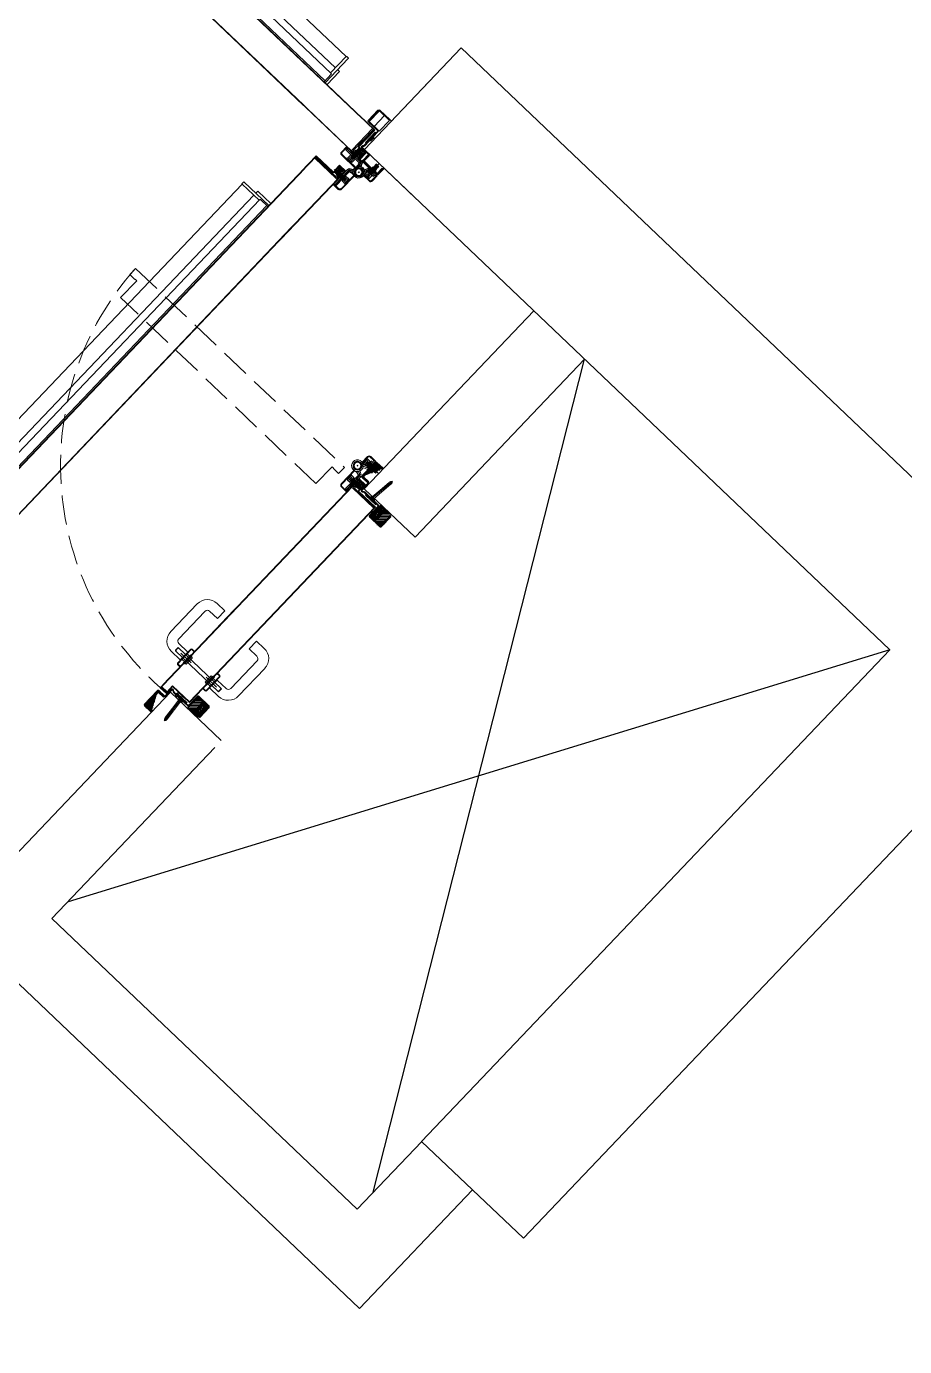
# Model space of a CAD drawing. Header units: centimetres. Extents: x 139057 to 200038, y 34824 to 80516.
# Drawn here: x 174978.4 to 175166, y 47695.9 to 47977.9 of the extents above; entities that cross this region are included whole.
import ezdxf

# ---------------------------------------------------------------- set-up
doc = ezdxf.new("R2010")
doc.units = ezdxf.units.CM
doc.header["$LTSCALE"] = 100
for name, pattern in [('CENTRATA', [2, 1.25, -0.25, 0.25, -0.25]), ('HIDDEN2', [0.175, 0.125, -0.05]), ('TRATTEGGIATA', [0.75, 0.5, -0.25]), ('TRATTO-PUNTO', [1, 0.5, -0.25, 0, -0.25])]:
    doc.linetypes.add(name, pattern=pattern)
doc.layers.get('0').update_dxf_attribs({"lineweight": 0})
for name, color, linetype, lineweight in [('410_STRUTTURE_001-AM_0', 7, 'Continuous', 0), ('441_SERRAMENTI_001-AM_0', 1, 'Continuous', 0), ('5', 7, 'Continuous', 20)]:
    doc.layers.add(name, color=color, linetype=linetype, lineweight=lineweight)
for name, color, linetype in [('A-GRAFICA', 253, 'Continuous'), ('A-MCLS3-15', 50, 'Continuous'), ('A-SI-PORTE', 5, 'Continuous'), ('Layer1', 7, 'Continuous'), ('Layer2', 2, 'Continuous'), ('Layer3', 7, 'Continuous'), ('Layer5', 2, 'Continuous')]:
    doc.layers.add(name, color=color, linetype=linetype)
pattern_1 = [(135, (1692.512, -3714.694), (-2.245064, -2.245064), []), (135, (1692.512, -3712.4488), (-2.245064, -2.245064), [3.96875, -0.79375, 0, -0.79375])]

# ---------------------------------------------------------------- blocks, each defined once
blk = doc.blocks.new('CRN190C')
at = {"layer": 'Layer1', "color": 9}
for p, q in [((-28.5, 11), (-28.5, -5.5)), ((-28.5, 11), (-27, 11)), ((-27, 11), (-27, -4.5)), ((-4.6, 0), (-4.6, -4)), ((-4.6, 0), (4.6, 0)), ((-3.1, 0), (-3.1, -4)), ((3.1, 0), (3.1, -4)), ((4.6, 0), (4.6, -4)), ((11.5, 11), (11.5, -4.5)), ((11.5, 11), (13, 11)), ((13, 11), (13, -5.5)), ((-28, -6), (-5.1, -6)), ((-27, -4.5), (-5.1, -4.5)), ((-5.1, -6), (5.1, -6)), ((11.5, -4.5), (5.1, -4.5)), ((5.1, -6), (12.5, -6))]:
    blk.add_line(p, q, dxfattribs=at)
for centre, radius, start, end in [((-28, -5.5), 0.5, 180, 270), ((-5.1, -4), 2, 270, 0), ((-5.1, -4), 0.5, 270, 0), ((5.1, -4), 2, 180, 270), ((5.1, -4), 0.5, 180, 270), ((12.5, -5.5), 0.5, 270, 0)]:
    blk.add_arc(centre, radius, start, end, dxfattribs=at)
at = {"layer": 'Layer2', "color": 9}
for p, q in [((-4, 0), (-3.1, -0.5)), ((4, -0.5), (3.1, 0)), ((-4, -1), (-3.1, -0.5)), ((-3.1, -1.5), (-4, -1)), ((-4, -2), (-3.1, -1.5)), ((-3.1, -2.5), (-4, -2)), ((-4, -3), (-3.1, -2.5)), ((-3.1, -3.5), (-4, -3)), ((-4, -4), (-3.1, -3.5)), ((-3.1, -4.5), (-4, -4)), ((-4, -5), (-3.1, -4.5)), ((-3.5, -5.3), (-4, -5)), ((3.1, -1), (4, -0.5)), ((4, -1.5), (3.1, -1)), ((3.1, -2), (4, -1.5)), ((4, -2.5), (3.1, -2)), ((3.1, -3), (4, -2.5)), ((4, -3.5), (3.1, -3)), ((3.1, -4), (4, -3.5)), ((4, -4.5), (3.1, -4)), ((3.3, -4.9), (4, -4.5)), ((4, -5.5), (3.5, -5.2)), ((3.9, -5.6), (4, -5.5))]:
    blk.add_line(p, q, dxfattribs=at)
blk = doc.blocks.new('COPRITESTA1C')
for p, q in [((0, 0), (0, -10)), ((0, 0), (21, 0)), ((21, 0), (21, -15)), ((-1, -10), (-1, -20)), ((-1, -10), (0, -10)), ((-1, -20), (16, -20))]:
    blk.add_line(p, q)
at = {"linetype": 'TRATTEGGIATA', "ltscale": 10}
for p, q in [((19.5, 0), (19.5, -15)), ((-1, -18.5), (16, -18.5))]:
    blk.add_line(p, q, dxfattribs=at)
blk.add_arc((16, -15), 3.5, 270, 0, dxfattribs=at)
blk.add_arc((16, -15), 5, 270, 0)
blk = doc.blocks.new('VTR0210A')
at = {"layer": 'Layer1', "color": 9}
for p, q in [((-33, 2.8), (-33, -1.8)), ((-32.9, -2.2), (-32.5, 4)), ((-32.9, 3.2), (-32.5, 4)), ((-32.5, 4), (-32, 3)), ((-32, -4), (-31.5, 4)), ((-32, 3), (-31.5, 4)), ((-31.5, 4), (-31, 3)), ((-31, -4), (-30.5, 4)), ((-31, 3), (-30.5, 4)), ((-30.5, 4), (-30, 3)), ((-30, -4), (-29.5, 4)), ((-30, 3), (-29.5, 4)), ((-29.5, 4), (-29, 3)), ((-29, -4), (-28.5, 4)), ((-29, 3), (-28.5, 4)), ((-28.5, 4), (-28, 3)), ((-28, -4), (-27.5, 4)), ((-28, 3), (-27.5, 4)), ((-27.5, 4), (-27, 3)), ((-27, -4), (-26.5, 4)), ((-27, 3), (-26.5, 4)), ((-26.5, 4), (-26, 3)), ((-26, -4), (-25.5, 4)), ((-26, 3), (-25.5, 4)), ((-25.5, 4), (-25, 3)), ((-25, -4), (-24.5, 4)), ((-25, 3), (-24.5, 4)), ((-24.5, 4), (-24, 3)), ((-24, -4), (-23.5, 4)), ((-24, 3), (-23.5, 4)), ((-23.5, 4), (-23, 3)), ((-23, -4), (-22.5, 4)), ((-23, 3), (-22.5, 4)), ((-22.5, 4), (-22, 3)), ((-22, -4), (-21.5, 4)), ((-22, 3), (-21.5, 4)), ((-21.5, 4), (-21, 3)), ((-21, -4), (-20.5, 4)), ((-21, 3), (-20.5, 4)), ((-20.5, 4), (-20, 3)), ((-20, -4), (-19.5, 4)), ((-20, 3), (-19.5, 4)), ((-19.5, 4), (-19, 3)), ((-19, -4), (-18.5, 4)), ((-19, 3), (-18.5, 4)), ((-18.5, 4), (-18, 3)), ((-18, -4), (-17.5, 4)), ((-18, 3), (-17.5, 4)), ((-17.5, 4), (-17, 3)), ((-17, -4), (-16.5, 4)), ((-17, 3), (-16.5, 4)), ((-16.5, 4), (-16, 3)), ((-16, -4), (-15.5, 4)), ((-16, 3), (-15.5, 4)), ((-15.5, 4), (-15, 3)), ((-15, -4), (-14.5, 4)), ((-15, 3), (-14.5, 4)), ((-14.5, 4), (-14, 3)), ((-14, -4), (-13.5, 4)), ((-14, 3), (-13.5, 4)), ((-13.5, 4), (-13, 3)), ((-13, -4), (-12.5, 4)), ((-13, 3), (-12.5, 4)), ((-12.5, 4), (-12, 3)), ((-12, -4), (-11.5, 4)), ((-12, 3), (-11.5, 4)), ((-11.5, 4), (-11, 3)), ((-11, -4), (-10.5, 4)), ((-11, 3), (-10.5, 4)), ((-10.5, 4), (-10, 3)), ((-10, 3), (-9.7, 3.6)), ((-8, 4), (-9, 4)), ((-8, 6.5), (-0.8, 6.5)), ((-8, 6.5), (-8, -6.5)), ((-5, 3.2), (-6, 0)), ((-6, 0), (-5, -3.2)), ((-5, 3.2), (-5, -3.2)), ((0, 3.2), (-5, 3.2)), ((0, 5.7), (0, -5.7)), ((-32.9, -2.2), (-32, -4)), ((-32, -4), (-31.5, -3)), ((-31.5, -3), (-31, -4)), ((-31, -4), (-30.5, -3)), ((-30.5, -3), (-30, -4)), ((-30, -4), (-29.5, -3)), ((-29.5, -3), (-29, -4)), ((-29, -4), (-28.5, -3)), ((-28.5, -3), (-28, -4)), ((-28, -4), (-27.5, -3)), ((-27.5, -3), (-27, -4)), ((-27, -4), (-26.5, -3)), ((-26.5, -3), (-26, -4)), ((-26, -4), (-25.5, -3)), ((-25.5, -3), (-25, -4)), ((-25, -4), (-24.5, -3)), ((-24.5, -3), (-24, -4)), ((-24, -4), (-23.5, -3)), ((-23.5, -3), (-23, -4)), ((-23, -4), (-22.5, -3)), ((-22.5, -3), (-22, -4)), ((-22, -4), (-21.5, -3)), ((-21.5, -3), (-21, -4)), ((-21, -4), (-20.5, -3)), ((-20.5, -3), (-20, -4)), ((-20, -4), (-19.5, -3)), ((-19.5, -3), (-19, -4)), ((-19, -4), (-18.5, -3)), ((-18.5, -3), (-18, -4)), ((-18, -4), (-17.5, -3)), ((-17.5, -3), (-17, -4)), ((-17, -4), (-16.5, -3)), ((-16.5, -3), (-16, -4)), ((-16, -4), (-15.5, -3)), ((-15.5, -3), (-15, -4)), ((-15, -4), (-14.5, -3)), ((-14.5, -3), (-14, -4)), ((-14, -4), (-13.5, -3)), ((-13.5, -3), (-13, -4)), ((-13, -4), (-12.5, -3)), ((-12.5, -3), (-12, -4)), ((-12, -4), (-11.5, -3)), ((-11.5, -3), (-11, -4)), ((-11, -4), (-10.5, -3)), ((-10.5, -3), (-10.2, -3.6)), ((-8, -4), (-9.5, -4)), ((-8, -6.5), (-0.8, -6.5)), ((0, -3.2), (-5, -3.2))]:
    blk.add_line(p, q, dxfattribs=at)
for centre, start, end in [((-32.2, 2.8), 153.4349, 180), ((-9, 3.2), 90, 153.4349), ((-0.8, 5.7), 0, 90), ((-32.2, -1.8), 180, 206.5651), ((-9.5, -3.2), 206.5651, 270), ((-0.8, -5.7), 270, 0)]:
    blk.add_arc(centre, 0.8, start, end, dxfattribs=at)
at = {"layer": 'Layer3', "color": 9, "linetype": 'TRATTEGGIATA', "ltscale": 3}
for p, q in [((1.1, 0), (-37.2, 0)), ((-32.5, -3), (-32, 3)), ((-31.5, -3), (-31, 3)), ((-30.5, -3), (-30, 3)), ((-29.5, -3), (-29, 3)), ((-28.5, -3), (-28, 3)), ((-27.5, -3), (-27, 3)), ((-26.5, -3), (-26, 3)), ((-25.5, -3), (-25, 3)), ((-24.5, -3), (-24, 3)), ((-23.5, -3), (-23, 3)), ((-22.5, -3), (-22, 3)), ((-21.5, -3), (-21, 3)), ((-20.5, -3), (-20, 3)), ((-19.5, -3), (-19, 3)), ((-18.5, -3), (-18, 3)), ((-17.5, -3), (-17, 3)), ((-16.5, -3), (-16, 3)), ((-15.5, -3), (-15, 3)), ((-14.5, -3), (-14, 3)), ((-13.5, -3), (-13, 3)), ((-12.5, -3), (-12, 3)), ((-11.5, -3), (-11, 3)), ((-10.5, -3), (-10, 3))]:
    blk.add_line(p, q, dxfattribs=at)
blk = doc.blocks.new('COPRITESTA2C')
for p, q in [((0, 0), (44, 0)), ((0, 0), (0, -10)), ((44, 0), (44, -15)), ((-1, -10), (-1, -20)), ((-1, -10), (0, -10)), ((-1, -20), (39, -20))]:
    blk.add_line(p, q)
at = {"linetype": 'TRATTEGGIATA', "ltscale": 10}
for p, q in [((42.5, 0), (42.5, -15)), ((-1, -18.5), (39, -18.5))]:
    blk.add_line(p, q, dxfattribs=at)
blk.add_arc((39, -15), 5, 270, 0)
blk.add_arc((39, -15), 3.5, 270, 0, dxfattribs=at)
blk = doc.blocks.new('rf')
at = {"layer": 'Layer1', "color": 9, "linetype": 'Continuous'}
for p, q in [((-5, -126), (-5, 0)), ((0, 0), (-5, 0)), ((0, -125), (0, 0)), ((30, -125), (30, -103)), ((35, -103), (30, -103)), ((35, -126), (35, -103)), ((7.6, -130), (-1, -130)), ((6.6, -125), (0, -125)), ((11.6, -117), (6.6, -117)), ((6.6, -125), (6.6, -117)), ((29.7, -130), (7.6, -130)), ((11.6, -126), (11.6, -117)), ((24.4, -125), (11.6, -125)), ((24.4, -126), (24.4, -117)), ((29.4, -117), (24.4, -117)), ((31, -130), (28.4, -130)), ((29.4, -125), (29.4, -117)), ((30, -125), (29.4, -125))]:
    blk.add_line(p, q, dxfattribs=at)
for centre, start, end in [((-1, -126), 180, 270), ((7.6, -126), 270, 0), ((28.4, -126), 180, 270), ((31, -126), 270, 0)]:
    blk.add_arc(centre, 4, start, end, dxfattribs=at)
at = {"layer": 'Layer2', "color": 9, "linetype": 'Continuous'}
for p, q in [((11.6, -117), (10, -118)), ((10, -118), (11.6, -119)), ((11.6, -119), (10, -120)), ((10, -120), (11.6, -121)), ((11.6, -121), (10, -122)), ((10, -122), (11.6, -123)), ((11.6, -123), (10, -124)), ((10, -124), (11.6, -125)), ((11.6, -125), (10, -126)), ((10, -126), (11.5, -126.9)), ((11.4, -127.1), (10, -128)), ((10, -128), (10.7, -128.5)), ((25.2, -117), (24.4, -117.5)), ((24.4, -117.5), (26, -118.5)), ((26, -118.5), (24.4, -119.5)), ((24.4, -119.5), (26, -120.5)), ((26, -120.5), (24.4, -121.5)), ((24.4, -121.5), (26, -122.5)), ((26, -122.5), (24.4, -123.5)), ((24.4, -123.5), (26, -124.5)), ((26, -124.5), (24.4, -125.5)), ((24.4, -125.5), (26, -126.5)), ((26, -126.5), (24.6, -127.4)), ((24.8, -127.8), (26, -128.5)), ((26, -128.5), (25.5, -128.8))]:
    blk.add_line(p, q, dxfattribs=at)
blk = doc.blocks.new('PORTA 140 ANTA SINGOLA')
at = {"linetype": 'Continuous'}
for q in [(14772393.1, 36730831.6), (14772243.1, 36730631.6)]:
    blk.add_line((14772393.1, 36730631.6), q, dxfattribs=at)
at = {"color": 9, "linetype": 'Continuous', "ltscale": 10}
for p, q in [((14772552.3, 36730748.2), (14772552.3, 36730677.1)), ((14772557.3, 36730749.2), (14772553.3, 36730749.2)), ((14772558.3, 36730748.2), (14773734.8, 36730748.2)), ((14772558.3, 36730748.2), (14772558.3, 36730700.1)), ((14772546.3, 36730714.6), (14772546.3, 36730677.1)), ((14772547.3, 36730715.6), (14772552.3, 36730715.6)), ((14772558.3, 36730715.6), (14773734.8, 36730715.6)), ((14772400.1, 36730674.1), (14772402.1, 36730674.1)), ((14772400.1, 36730674.1), (14772400.1, 36730644.1)), ((14772402.1, 36730674.1), (14772402.1, 36730644.1)), ((14772555.3, 36730699.1), (14772555.3, 36730677.1)), ((14772555.3, 36730680.2), (14773737.8, 36730680.2)), ((14772556.3, 36730700.1), (14773737.8, 36730700.1)), ((14772400.1, 36730644.1), (14772402.1, 36730644.1)), ((14772495.8, 36730410.1), (14772458.3, 36730410.1)), ((14772531.3, 36730404.1), (14772458.3, 36730404.1)), ((14772480.3, 36730401.1), (14772458.3, 36730401.1)), ((14772461.4, 36730401.1), (14772461.4, 36729212.9)), ((14772481.3, 36730400.1), (14772481.3, 36729212.9)), ((14772531.3, 36730398.1), (14772481.3, 36730398.1)), ((14772496.8, 36730409.1), (14772496.8, 36730404.1)), ((14772496.8, 36730398.1), (14772496.8, 36729215.9)), ((14772531.3, 36730398.1), (14772531.3, 36729215.9)), ((14772532.3, 36730399.1), (14772532.3, 36730403.1))]:
    blk.add_line(p, q, dxfattribs=at)
for p, q in [((14772413.1, 36730715.1), (14772393.1, 36730715.1)), ((14772356.3, 36730609.6), (14772337.8, 36730609.6)), ((14772337.8, 36730606.6), (14772337.8, 36730609.6)), ((14772356.3, 36730606.6), (14772337.8, 36730606.6)), ((14772356.3, 36730606.4), (14772339.8, 36730606.4)), ((14772339.8, 36730606.4), (14772339.8, 36730603.4)), ((14772354.9, 36730603.4), (14772339.8, 36730603.4)), ((14772356.7, 36730599.7), (14772354.9, 36730603.4)), ((14772359.4, 36730601), (14772357, 36730605.9)), ((14772359.4, 36730601), (14772357, 36730605.9)), ((14772360.5, 36730599.2), (14772357.2, 36730606)), ((14772363.2, 36730600.5), (14772359.9, 36730607.3)), ((14772373.4, 36730600.5), (14772376.7, 36730607.3)), ((14772375.8, 36730598.1), (14772379.6, 36730605.9)), ((14772376.1, 36730599.2), (14772379.4, 36730606)), ((14772376.5, 36730599.5), (14772379.6, 36730605.9)), ((14772378, 36730595.9), (14772381.7, 36730603.4)), ((14772380.3, 36730609.6), (14772423.4, 36730609.6)), ((14772380.3, 36730606.6), (14772423.4, 36730606.6)), ((14772380.3, 36730606.4), (14772421.4, 36730606.4)), ((14772381.7, 36730603.4), (14772421.4, 36730603.4)), ((14772421.4, 36730606.4), (14772421.4, 36730603.4)), ((14772423.4, 36730606.6), (14772423.4, 36730609.6)), ((14772369.5, 36730588.1), (14772367, 36730588.1)), ((14772368.3, 36730586.8), (14772368.3, 36730589.3)), ((14772368.3, 36730586.8), (14772368.3, 36730589.3)), ((14772376.1, 36730578.3), (14772383.6, 36730574.7)), ((14772378.3, 36730580.6), (14772386.1, 36730576.8)), ((14772379.4, 36730580.3), (14772386.2, 36730577)), ((14772379.7, 36730579.9), (14772386.1, 36730576.8)), ((14772380.7, 36730583), (14772387.5, 36730579.7)), ((14772383.6, 36730574.7), (14772383.6, 36730535)), ((14772386.6, 36730576.1), (14772386.6, 36730535)), ((14772386.8, 36730576.1), (14772386.8, 36730533)), ((14772389.8, 36730576.1), (14772389.8, 36730533)), ((14772386.6, 36730535), (14772383.6, 36730535)), ((14772386.8, 36730533), (14772389.8, 36730533))]:
    blk.add_line(p, q)
at = {"linetype": 'Continuous', "ltscale": 10}
for p, q in [((14772398.1, 36730715.1), (14772427.1, 36730715.1)), ((14772398.1, 36730713.6), (14772398.1, 36730715.1)), ((14772427.1, 36730713.6), (14772398.1, 36730713.6)), ((14772428.6, 36730683.1), (14772428.6, 36730712.1)), ((14772428.6, 36730710.7), (14772430.1, 36730710.7)), ((14772430.1, 36730712.1), (14772430.1, 36730683.1)), ((14772398.1, 36730638.1), (14772398.1, 36730678.6)), ((14772399.6, 36730678.6), (14772399.6, 36730638.1)), ((14772401.1, 36730681.6), (14772427.1, 36730681.6)), ((14772427.1, 36730680.1), (14772401.1, 36730680.1)), ((14772452.1, 36730677.1), (14772405.5, 36730677.1)), ((14772405.5, 36730677.1), (14772405.5, 36730627.4)), ((14772452.6, 36730676.3), (14772406.3, 36730676.3)), ((14772406.3, 36730676.3), (14772406.3, 36730626.6)), ((14772428.6, 36730684.5), (14772430.1, 36730684.5)), ((14773780.6, 36730677.1), (14772441.6, 36730677.1)), ((14773779.8, 36730676.3), (14772442.1, 36730676.3)), ((14772395.5, 36730663.7), (14772397.6, 36730665.8)), ((14772396.5, 36730662.6), (14772395.5, 36730663.7)), ((14772395.5, 36730654.5), (14772395.5, 36730663.7)), ((14772396.5, 36730655.6), (14772395.5, 36730654.5)), ((14772395.5, 36730654.5), (14772397.6, 36730652.4)), ((14772396.5, 36730662.6), (14772398.7, 36730664.8)), ((14772396.5, 36730662.6), (14772396.5, 36730655.6)), ((14772396.5, 36730655.6), (14772398.7, 36730653.4)), ((14772334.6, 36730613.1), (14772334.6, 36730631.6)), ((14772334.6, 36730631.6), (14772336.1, 36730631.6)), ((14772336.1, 36730631.6), (14772336.1, 36730613.1)), ((14772378.1, 36730613.1), (14772378.1, 36730628.6)), ((14772379.6, 36730613.1), (14772379.6, 36730628.6)), ((14772380.3, 36730631.6), (14772381.1, 36730631.6)), ((14772380.3, 36730630.1), (14772380.3, 36730631.6)), ((14772399.1, 36730630.1), (14772380.3, 36730630.1)), ((14772381.1, 36730631.6), (14772399.1, 36730631.6)), ((14772385.6, 36730628.2), (14772385.6, 36730610.1)), ((14772385.6, 36730628.2), (14772400.9, 36730628.2)), ((14772386.4, 36730627.4), (14772386.4, 36730610.9)), ((14772386.4, 36730627.4), (14772400.9, 36730627.4)), ((14772388.4, 36730627.4), (14772388.4, 36730611.6)), ((14772405.5, 36730627.4), (14772388.4, 36730627.4)), ((14772389.2, 36730626.6), (14772389.2, 36730611.6)), ((14772406.3, 36730626.6), (14772389.2, 36730626.6)), ((14772400.3, 36730634), (14772398.6, 36730636.4)), ((14772399.8, 36730637.2), (14772401.5, 36730634.8)), ((14772400.9, 36730628.2), (14772400.9, 36730627.4)), ((14772337.6, 36730611.6), (14772376.6, 36730611.6)), ((14772376.6, 36730610.1), (14772337.6, 36730610.1)), ((14772358.6, 36730610.1), (14772358.6, 36730611.6)), ((14772369.6, 36730610.1), (14772369.6, 36730611.6)), ((14772376.6, 36730611.6), (14772377.6, 36730611.6)), ((14772376.6, 36730610.1), (14772377.6, 36730610.1)), ((14772377.6, 36730611.6), (14772377.6, 36730610.1)), ((14772385.6, 36730610.1), (14772586.8, 36730610.1)), ((14772386.4, 36730610.9), (14772586.4, 36730610.9)), ((14772389.2, 36730611.6), (14772388.4, 36730611.6)), ((14772552.2, 36730610.9), (14773799.8, 36730610.9)), ((14772552.5, 36730610.1), (14773800.6, 36730610.1)), ((14772390.3, 36730570.8), (14772390.3, 36730369.6)), ((14772408.4, 36730570.8), (14772390.3, 36730570.8)), ((14772391.1, 36730570), (14772391.1, 36730370)), ((14772407.6, 36730570), (14772391.1, 36730570)), ((14772391.8, 36730567.1), (14772391.8, 36730567.9)), ((14772407.6, 36730567.9), (14772391.8, 36730567.9)), ((14772406.8, 36730567.1), (14772391.8, 36730567.1)), ((14772406.8, 36730550), (14772406.8, 36730567.1)), ((14772407.6, 36730570), (14772407.6, 36730555.5)), ((14772407.6, 36730550.8), (14772407.6, 36730567.9)), ((14772408.4, 36730570.8), (14772408.4, 36730555.5)), ((14772457.5, 36730550), (14772406.8, 36730550)), ((14772408.4, 36730555.5), (14772407.6, 36730555.5)), ((14772458.3, 36730550.8), (14772407.6, 36730550.8)), ((14772457.5, 36730503.8), (14772457.5, 36730550)), ((14772458.3, 36730504.3), (14772458.3, 36730550.8)), ((14772457.5, 36729170.9), (14772457.5, 36730514.2)), ((14772458.3, 36729170.1), (14772458.3, 36730514.8)), ((14772390.3, 36730403.8), (14772390.3, 36729150.1)), ((14772391.1, 36730404.2), (14772391.1, 36729150.9))]:
    blk.add_line(p, q, dxfattribs=at)
at = {"ltscale": 10}
for p in [(14772392.4, 36730631.6), (14772393.1, 36730632.3)]:
    blk.add_line(p, (14772393.1, 36730631.6), dxfattribs=at)
at = {"color": 9, "linetype": 'Continuous', "ltscale": 10}
for points in [[(14772397.1, 36730681.6), (14772412.1, 36730681.6), (14772412.1, 36730713.6), (14772397.1, 36730713.6)], [(14772412.1, 36730681.6), (14772427.1, 36730681.6), (14772427.1, 36730713.6), (14772412.1, 36730713.6)]]:
    blk.add_lwpolyline(points, close=True, dxfattribs=at)
for radius in [9, 7.5, 7.25]:
    blk.add_circle((14772368.3, 36730588.1), radius)
for centre, start, end in [((14772553.3, 36730748.2), 90, 180), ((14772557.3, 36730748.2), 0, 90), ((14772547.3, 36730714.6), 90, 180), ((14772556.3, 36730699.1), 90, 180), ((14772480.3, 36730400.1), 0, 90), ((14772495.8, 36730409.1), 0, 90), ((14772531.3, 36730403.1), 0, 90), ((14772531.3, 36730399.1), 270, 0)]:
    blk.add_arc(centre, 1, start, end, dxfattribs=at)
at = {"linetype": 'Continuous', "ltscale": 10}
for centre, radius, start, end in [((14772427.1, 36730712.1), 3, 0, 90), ((14772427.1, 36730712.1), 1.5, 0, 90), ((14772401.1, 36730678.6), 3, 90, 180), ((14772401.1, 36730678.6), 1.5, 90, 180), ((14772427.1, 36730683.1), 1.5, 270, 0), ((14772427.1, 36730683.1), 3, 270, 0), ((14772396.6, 36730666.9), 1.5, 315, 0), ((14772396.6, 36730651.3), 1.5, 0, 45), ((14772396.6, 36730666.9), 3, 315, 0), ((14772396.6, 36730651.3), 3, 0, 45), ((14772381.1, 36730628.6), 3, 90, 180), ((14772381.1, 36730628.6), 1.92, 113, 180), ((14772381.1, 36730628.6), 1.5, 90, 180), ((14772381.1, 36730628.6), 1.92, 90, 113), ((14772401.1, 36730638.1), 3, 180, 215), ((14772399.1, 36730633.1), 3, 270, 35), ((14772399.1, 36730633.1), 1.5, 270, 35), ((14772401.1, 36730638.1), 1.5, 180, 215), ((14772337.6, 36730613.1), 3, 180, 270), ((14772337.6, 36730613.1), 1.5, 180, 270), ((14772376.6, 36730613.1), 3, 270, 0), ((14772376.6, 36730613.1), 1.5, 270, 0), ((14772376.6, 36730613.1), 1.92, 270, 301.3882)]:
    blk.add_arc(centre, radius, start, end, dxfattribs=at)
for centre, radius, start, end in [((14772368.3, 36730588.1), 12.5, 156.6025, 108.12), ((14772356.3, 36730605.6), 4, 25.7983, 90), ((14772356.3, 36730605.6), 1, 25.7983, 90), ((14772356.3, 36730605.6), 0.8, 25.7983, 90), ((14772349.5, 36730596.2), 8, 336.6025, 25.7983), ((14772368.3, 36730588.1), 9.5, 156.6025, 108.12), ((14772349.5, 36730596.2), 11, 336.6025, 25.7983), ((14772364.1, 36730600.9), 4, 205.7983, 288.12), ((14772364.1, 36730600.9), 1, 205.7983, 288.12), ((14772372.5, 36730600.9), 1, 251.88, 334.2017), ((14772372.5, 36730600.9), 4, 318.9946, 334.2017), ((14772380.3, 36730605.6), 4, 90, 154.2017), ((14772380.3, 36730605.6), 1, 90, 154.2017), ((14772380.3, 36730605.6), 0.8, 90, 154.2017), ((14772381.1, 36730583.9), 4, 228.9946, 244.2017), ((14772381.1, 36730583.9), 1, 161.88, 244.2017), ((14772385.8, 36730576.1), 4, 0, 64.2017)]:
    blk.add_arc(centre, radius, start, end)
at = {"linetype": 'Continuous', "xscale": -0.5, "yscale": 0.5, "zscale": 0.5}
blk.add_blockref('rf', (14772408.9, 36730675.9), dxfattribs=at)
at = {"linetype": 'Continuous', "ltscale": 10, "xscale": -1}
for name, p in [('CRN190C', (14772349.5, 36730618.1)), ('COPRITESTA1C', (14772355.6, 36730610.1))]:
    blk.add_blockref(name, p, dxfattribs=at)
at = {"linetype": 'Continuous', "ltscale": 10}
for name, p, rotation in [('VTR0210A', (14772349.5, 36730593.6), 270), ('VTR0210A', (14772399.9, 36730593.1), 270), ('COPRITESTA2C', (14772389.8, 36730575.5), 270), ('VTR0210A', (14772373.3, 36730556.5), 180)]:
    blk.add_blockref(name, p, dxfattribs=dict(at, rotation=rotation))
blk.add_blockref('COPRITESTA2C', (14772380.9, 36730609.6), dxfattribs=at)
at = {"linetype": 'Continuous', "xscale": -0.5, "yscale": 0.5, "zscale": 0.5, "rotation": 270}
blk.add_blockref('rf', (14772457.1, 36730547.5), dxfattribs=at)
blk = doc.blocks.new('A$C005E0416')
at = {"layer": 'A-SI-PORTE', "xscale": -1, "rotation": 269.9891163069356}
blk.add_blockref('PORTA 140 ANTA SINGOLA', (-36733437, -14765265.6), dxfattribs=at)
blk = doc.blocks.new('A$C79A744C8')
at = {"linetype": 'Continuous', "ltscale": 10}
h = blk.add_hatch(dxfattribs=at)
h.set_pattern_fill('ANSI31', color=256, scale=15, angle=270, style=0)
h.set_pattern_definition([(315, (19364.6457, 1644.1342), (1.32582521, 1.32582521), [])])
h.paths.add_polyline_path([(0, -50), (0, -65), (33.1, -65), (33.1, -50)])
h = blk.add_hatch(dxfattribs=at)
h.set_pattern_fill('ANSI31', color=256, scale=15, angle=180, style=0)
h.set_pattern_definition([(225, (19364.6457, 1644.1342), (1.32582521, -1.32582521), [])])
h.paths.add_polyline_path([(0, -65), (0, -80), (33.1, -80), (33.1, -65)])
at = {"layer": '5', "linetype": 'Continuous', "ltscale": 10}
h = blk.add_hatch(dxfattribs=at)
h.set_pattern_fill('ANSI33', color=256, scale=0.05, angle=450, style=0)
h.set_pattern_definition([(135, (1834.93615, -5348.70282), (-0.224506403, -0.224506403), []), (135, (1834.93615, -5348.4783), (-0.224506403, -0.224506403), [0.15875, -0.079375])])
h.paths.add_polyline_path([(5.9, -26.5), (5.9, -41.5), (7.9, -41.5), (7.9, -26.5)])
h.paths.add_polyline_path([(5.9, -11.5), (5.9, -26.5), (7.9, -26.5), (7.9, -11.5)])
at = {"layer": 'Layer5', "linetype": 'Continuous', "ltscale": 10}
h = blk.add_hatch(dxfattribs=at)
h.set_pattern_fill('ANSI35', color=256, scale=0.5, angle=450, style=0)
h.set_pattern_definition(pattern_1)
edge = h.paths.add_edge_path()
edge.add_line((-17.4, 22.5), (-56.4, 22.5))
edge.add_line((-56.4, 21), (-17.4, 21))
edge.add_line((-57.9, 1), (-57.9, 19.5))
edge.add_line((-59.4, 19.5), (-59.4, 1))
edge.add_arc((-56.4, 19.5), 1.5, 90, 180)
edge.add_arc((-56.4, 19.5), 3, 90, 180)
edge.add_line((-35.4, 22.5), (-35.4, 21))
h = blk.add_hatch(dxfattribs=at)
h.set_pattern_fill('ANSI35', color=256, scale=0.5, angle=450, style=0)
h.set_pattern_definition(pattern_1)
h.paths.add_polyline_path([(4.1, -81), (4.1, -82.5), (32.6, -82.5, 0.414214), (35.6, -79.5), (35.6, -78.1), (34.1, -78.1), (34.1, -79.5, -0.414214), (32.6, -81)])
h.paths.add_polyline_path([(34.1, -51.9), (34.1, -78.1), (35.6, -78.1), (35.6, -51.9)])
h.paths.add_polyline_path([(32.6, -47.5), (7.1, -47.5), (4.5, -47.5, 0.267949), (7.1, -49), (32.6, -49, -0.414214), (34.1, -50.5), (34.1, -51.9), (35.6, -51.9), (35.6, -50.5, 0.414214)])
h.paths.add_polyline_path([(4.1, -31.6), (4.1, -46, 0.131652), (4.5, -47.5), (7.1, -47.5, -0.414214), (5.6, -46), (5.6, -34.3, 0.198912), (4.8, -32.2)])
h.paths.add_polyline_path([(4.7, -3.8, 0.153915), (4.1, -5.5), (4.1, -21.5), (4.8, -20.8, 0.198912), (5.6, -18.7), (5.6, -5.5, -0.153915), (5.9, -4.6), (7.6, -2.2, 0.606815), (5.1, 2.5), (-13.6, 2.5), (-13.6, 1.1, 0.063272), (-12.9, 1), (5.1, 1, -0.606815), (6.4, -1.4)])
h.paths.add_polyline_path([(-16.4, 22.3), (-16.4, 21), (-17.4, 21, -0.414214), (-15.9, 19.5), (-15.9, 4, 0.341979), (-13.6, 1.1), (-13.6, 2.5), (-12.9, 2.5, -0.414214), (-14.4, 4), (-14.4, 19.5, 0.317837)])
h.paths.add_polyline_path([(-24.4, 22.5), (-24.4, 21), (-17.4, 21), (-16.4, 21), (-16.4, 22.3, 0.085164), (-17.4, 22.5)])
h.paths.add_polyline_path([(-29.9, 22.5), (-29.9, 21), (-24.4, 21), (-24.4, 22.5)])
h = blk.add_hatch(dxfattribs=at)
h.set_pattern_fill('ANSI35', color=256, scale=0.5, angle=450, style=0)
h.set_pattern_definition(pattern_1)
h.paths.add_polyline_path([(2.6, -30), (1.5, -31.1), (3.7, -33.2, -0.198912), (4.1, -34.3), (4.1, -31.6)])
h.paths.add_polyline_path([(1.5, -21.9), (2.6, -23), (4.1, -21.5), (4.1, -18.7, -0.198912), (3.7, -19.8)])
at = {"linetype": 'CENTRATA'}
blk.add_line((5.8, -26.5), (-53.6, -32.7), dxfattribs=at)
at = {"linetype": 'Continuous'}
for p, q in [((2.4, -24.6), (0.8, -24.8)), ((2.5, -25.2), (0.9, -25.3)), ((2.9, -29.1), (2.4, -24.6)), ((-50.6, -30.2), (-51.1, -30.8)), ((-51.1, -30.8), (-49, -30.5)), ((-50.8, -34.1), (-51.1, -30.8)), ((-50.8, -34.1), (-48.6, -33.9)), ((-50.2, -34.6), (-50.8, -34.1)), ((-50.6, -30.2), (-49, -30)), ((-50.2, -34.6), (-50.6, -30.2)), ((-50.2, -34.6), (-48.6, -34.4)), ((-48.6, -29.3), (-48.3, -32.2)), ((-48, -35), (-48.3, -32.2)), ((-46.6, -30.3), (-46.3, -33.6)), ((-45.7, -33.1), (-45.9, -30.7)), ((2.8, -28.5), (1.2, -28.7)), ((2.9, -29.1), (1.3, -29.2))]:
    blk.add_line(p, q, dxfattribs=at)
at = {"linetype": 'Continuous', "ltscale": 10}
for p, q in [((2.6, -23), (4.8, -20.8)), ((2.6, -30), (2.6, -23)), ((0, -50), (33.1, -50)), ((2.6, -30), (1.5, -31.1)), ((33.1, -50), (33.1, -80)), ((33.1, -65), (0, -65)), ((33.1, -80), (0, -80))]:
    blk.add_line(p, q, dxfattribs=at)
at = {"linetype": 'Continuous'}
for points in [[(-21.2, -29.3), (-21.5, -26.7), (-46.9, -29.4), (-46.8, -30.2), (-44.8, -31.4), (-28.7, -29.7)], [(2.4, -24.6), (4.3, -21.3), (4.8, -26.6)], [(2.9, -29.1), (5.4, -31.9), (4.8, -26.6)], [(-46.9, -29.8), (-48.6, -29.3), (-49.1, -29.3), (-48.8, -32.2)], [(-46.4, -34.2), (-48, -35), (-48.5, -35.1), (-48.8, -32.2)], [(-21.2, -29.3), (-20.9, -31.9), (-46.4, -34.6), (-46.5, -33.8), (-44.7, -32.2), (-28.6, -30.5)]]:
    blk.add_lwpolyline(points, dxfattribs=at)
blk.add_lwpolyline([(0.8, -24.4), (1.3, -29.6), (-20.9, -31.9), (-21.5, -26.7)], close=True, dxfattribs=at)
at = {"linetype": 'Continuous', "ltscale": 10}
for radius in [1.5, 3]:
    blk.add_arc((2.6, -18.7), radius, 315, 0, dxfattribs=at)
at = {"linetype": 'Continuous'}
blk.add_arc((-27.7, -30), 1.08, 206.9908, 164.8268, dxfattribs=at)
at = {"layer": 'Layer5', "linetype": 'Continuous', "ltscale": 10}
for p, q in [((-59.4, 19.5), (-59.4, 1)), ((-57.9, 1), (-57.9, 19.5)), ((-17.4, 22.5), (-56.4, 22.5)), ((-56.4, 21), (-17.4, 21)), ((-35.4, 22.5), (-35.4, 21)), ((-24.4, 22.5), (-24.4, 21)), ((-17.4, 22.5), (-16.4, 22.5)), ((-17.4, 21), (-16.4, 21)), ((-16.4, 21), (-16.4, 22.5)), ((-15.9, 19.5), (-15.9, 4)), ((-14.4, 19.5), (-14.4, 4)), ((5.1, 2.5), (-13.6, 2.5)), ((-12.9, 1), (5.1, 1)), ((4.1, -5.5), (4.1, -46)), ((6.4, -1.4), (4.7, -3.8)), ((5.6, -46), (5.6, -5.5)), ((5.9, -4.6), (7.6, -2.2)), ((5.9, -41.5), (5.9, -11.5)), ((5.9, -11.5), (7.9, -11.5)), ((7.9, -41.5), (7.9, -11.5)), ((1.5, -31.1), (3.7, -33.2)), ((2.6, -30), (4.8, -32.2)), ((7.1, -47.5), (4.5, -47.5)), ((32.6, -47.5), (7.1, -47.5)), ((7.1, -49), (32.6, -49)), ((34.1, -50.5), (34.1, -79.5)), ((34.1, -51.9), (35.6, -51.9)), ((35.6, -79.5), (35.6, -50.5)), ((32.6, -81), (4.1, -81)), ((4.1, -81), (4.1, -82.5)), ((4.1, -82.5), (32.6, -82.5)), ((34.1, -78.1), (35.6, -78.1))]:
    blk.add_line(p, q, dxfattribs=at)
blk.add_lwpolyline([(-10, 0), (0, 0), (0, -10)], dxfattribs=at)
for centre, radius, start, end in [((-56.4, 19.5), 3, 90, 180), ((-56.4, 19.5), 1.5, 90, 180), ((-17.4, 19.5), 3, 0, 90), ((-17.4, 19.5), 1.5, 0, 90), ((-12.9, 4), 3, 180, 270), ((-12.9, 4), 1.5, 180, 270), ((5.1, -0.5), 3, 325, 90), ((5.1, -0.5), 1.5, 325, 90), ((7.1, -5.5), 3, 145, 180), ((7.1, -5.5), 1.5, 145, 180), ((2.6, -34.3), 1.5, 0, 45), ((7.1, -46), 3, 180, 270), ((2.6, -34.3), 3, 0, 45), ((7.1, -46), 1.5, 180, 270), ((32.6, -50.5), 3, 0, 90), ((32.6, -50.5), 1.5, 0, 90), ((32.6, -79.5), 3, 270, 0), ((32.6, -79.5), 1.5, 270, 0)]:
    blk.add_arc(centre, radius, start, end, dxfattribs=at)
at = {"linetype": 'Continuous', "ltscale": 10, "rotation": 180.0000002134434}
blk.add_blockref('CRN190C', (-44.7, 14.4), dxfattribs=at)
blk = doc.blocks.new('CILINDRO')
at = {"layer": '5', "linetype": 'Continuous'}
for p, q in [((-128, 4.5), (-0.5, 4.5)), ((-127.5, 4.5), (-128, 3.5)), ((-128, 4.5), (-128, -4.5)), ((-128, 3.5), (-128, -3.5)), ((-0.5, 4.5), (0, 3.5)), ((0, 3.5), (0, -3.5)), ((-127.5, -4.5), (-128, -3.5)), ((-128, -4.5), (-0.5, -4.5)), ((-0.5, -4.5), (0, -3.5))]:
    blk.add_line(p, q, dxfattribs=at)
for centre, start, end in [((-120, 0), 143.1301, 216.8699), ((-8, 0), 323.1301, 36.8699)]:
    blk.add_arc(centre, 7.5, start, end, dxfattribs=at)
blk = doc.blocks.new('CLD0080A')
at = {"linetype": 'Continuous'}
blk.add_blockref('CILINDRO', (64.25, -4.5), dxfattribs=at)
blk = doc.blocks.new('porta 60 metallo')
at = {"linetype": 'Continuous'}
for p, q in [((-22150.4, -24616.4, 0), (-22231.9, -24616.4, 0)), ((-22261.9, -24669.5, 0), (-22261.9, -24646.5, 0)), ((-22238.9, -24669.5, 0), (-22238.9, -24646.5, 0)), ((-22150.4, -24639.4, 0), (-22231.9, -24639.4, 0)), ((-22143.4, -24671.9, 0), (-22143.4, -24646.4, 0)), ((-22120.4, -24671.9, 0), (-22120.4, -24646.4, 0)), ((-22238.9, -24669.5, 0), (-22261.9, -24669.5, 0)), ((-22154.4, -24682.4, 0), (-22154.4, -24675.4, 0)), ((-22153.2, -24682.4, 0), (-22153.2, -24675.4, 0)), ((-22152.4, -24673.4, 0), (-22111.4, -24673.4, 0)), ((-22152.4, -24674.6, 0), (-22111.4, -24674.6, 0)), ((-22142.4, -24672.9, 0), (-22121.4, -24672.9, 0)), ((-22121.9, -24673.4, 0), (-22141.9, -24673.4, 0)), ((-22139.9, -24672.9, 0), (-22139.9, -24685.4, 0)), ((-22123.9, -24672.9, 0), (-22123.9, -24685.4, 0)), ((-22110.6, -24682.4, 0), (-22110.6, -24675.4, 0)), ((-22109.4, -24682.4, 0), (-22109.4, -24675.4, 0)), ((-22154.4, -24682.4, 0), (-22153.2, -24682.4, 0)), ((-22119.9, -24681.3, 0), (-22143.9, -24681.3, 0)), ((-22143.9, -24681.3, 0), (-22143.9, -24682.3, 0)), ((-22119.9, -24682.3, 0), (-22143.9, -24682.3, 0)), ((-22119.9, -24682.7, 0), (-22143.9, -24682.7, 0)), ((-22143.9, -24682.7, 0), (-22143.9, -24683.7, 0)), ((-22119.9, -24683.7, 0), (-22143.9, -24683.7, 0)), ((-22120.9, -24684.1, 0), (-22142.9, -24684.1, 0)), ((-22142.9, -24684.1, 0), (-22142.9, -24685.1, 0)), ((-22120.9, -24685.1, 0), (-22142.9, -24685.1, 0)), ((-22122.4, -24685.4, 0), (-22141.4, -24685.4, 0)), ((-22141.4, -24685.4, 0), (-22141.4, -24687.4, 0)), ((-22123.4, -24688.4, 0), (-22140.4, -24688.4, 0)), ((-22122.4, -24685.4, 0), (-22122.4, -24687.4, 0)), ((-22120.9, -24684.1, 0), (-22120.9, -24685.1, 0)), ((-22119.9, -24681.3, 0), (-22119.9, -24682.3, 0)), ((-22119.9, -24682.7, 0), (-22119.9, -24683.7, 0)), ((-22110.6, -24682.4, 0), (-22109.4, -24682.4, 0)), ((-22067.8, -24696.7, 0), (-22068, -24696.7, 0)), ((-22067.8, -24696.7, 0), (-22067.8, -24720.7, 0)), ((-22067.8, -24696.7, 0), (-22067.8, -24696.7, 0)), ((-22067.8, -24701, 0), (-22067.3, -24701, 0)), ((-22067.3, -24701, 0), (-22057.3, -24711.5, 0)), ((-22067.8, -24720.7, 0), (-22068, -24720.7, 0)), ((-22067.8, -24711.5, 0), (-22056.8, -24711.5, 0)), ((-22067.8, -24714.5, 0), (-22056.8, -24714.5, 0)), ((-22056.8, -24711.5, 0), (-22056.8, -24714.5, 0)), ((-22154.4, -24749.9, 0), (-22154.4, -24756.9, 0)), ((-22154.4, -24749.9, 0), (-22153.2, -24749.9, 0)), ((-22153.2, -24749.9, 0), (-22153.2, -24756.9, 0)), ((-22152.4, -24757.7, 0), (-22111.4, -24757.7, 0)), ((-22152.4, -24758.9, 0), (-22111.4, -24758.9, 0)), ((-22119.9, -24748.6, 0), (-22143.9, -24748.6, 0)), ((-22143.9, -24749.6, 0), (-22143.9, -24748.6, 0)), ((-22119.9, -24749.6, 0), (-22143.9, -24749.6, 0)), ((-22119.9, -24750, 0), (-22143.9, -24750, 0)), ((-22143.9, -24751, 0), (-22143.9, -24750, 0)), ((-22119.9, -24751, 0), (-22143.9, -24751, 0)), ((-22143.4, -24760.4, 0), (-22143.4, -24785.9, 0)), ((-22120.9, -24747.2, 0), (-22142.9, -24747.2, 0)), ((-22142.9, -24748.2, 0), (-22142.9, -24747.2, 0)), ((-22120.9, -24748.2, 0), (-22142.9, -24748.2, 0)), ((-22142.4, -24759.4, 0), (-22121.4, -24759.4, 0)), ((-22121.9, -24758.9, 0), (-22141.9, -24758.9, 0)), ((-22141.4, -24746.9, 0), (-22141.4, -24744.9, 0)), ((-22122.4, -24746.9, 0), (-22141.4, -24746.9, 0)), ((-22123.4, -24743.9, 0), (-22140.4, -24743.9, 0)), ((-22139.9, -24759.4, 0), (-22139.9, -24746.9, 0)), ((-22123.9, -24759.4, 0), (-22123.9, -24746.9, 0)), ((-22122.4, -24746.9, 0), (-22122.4, -24744.9, 0)), ((-22120.9, -24748.2, 0), (-22120.9, -24747.2, 0)), ((-22120.4, -24760.4, 0), (-22120.4, -24785.9, 0)), ((-22119.9, -24749.6, 0), (-22119.9, -24748.6, 0)), ((-22119.9, -24751, 0), (-22119.9, -24750, 0)), ((-22110.6, -24749.9, 0), (-22110.6, -24756.9, 0)), ((-22110.6, -24749.9, 0), (-22109.4, -24749.9, 0)), ((-22109.4, -24749.9, 0), (-22109.4, -24756.9, 0)), ((-22680.6, -24771.8, 0), (-22683.1, -24771.8, 0)), ((-22681.9, -24773, 0), (-22681.9, -24770.5, 0)), ((-22261.9, -24763, 0), (-22261.9, -24786, 0)), ((-22238.9, -24763, 0), (-22261.9, -24763, 0)), ((-22238.9, -24763, 0), (-22238.9, -24786, 0)), ((-22150.4, -24792.9, 0), (-22231.9, -24792.9, 0)), ((-22150.4, -24815.9, 0), (-22231.9, -24815.9, 0))]:
    blk.add_line(p, q, dxfattribs=at)
at = {"linetype": 'TRATTO-PUNTO'}
for p, q in [((-22131.9, -24663.5, 0), (-22131.9, -24694, 0)), ((-22131.9, -24768.8, 0), (-22131.9, -24738.3, 0))]:
    blk.add_line(p, q, dxfattribs=at)
at = {"linetype": 'Continuous', "ltscale": 10}
for p, q in [((-22644.1, -24682.7, 0), (-22644.1, -24732.4, 0)), ((-22068, -24682.7, 0), (-22644.1, -24682.7, 0)), ((-22643.3, -24683.5, 0), (-22643.3, -24733.2, 0)), ((-22068.8, -24683.5, 0), (-22643.3, -24683.5, 0)), ((-22068.8, -24683.5, 0), (-22280.2, -24683.5, 0)), ((-22068, -24682.7, 0), (-22280.1, -24682.7, 0)), ((-22134.4, -24682.7, 0), (-22125.4, -24682.7, 0)), ((-22068.8, -24733.1, 0), (-22068.8, -24683.5, 0)), ((-22068.8, -24683.5, 0), (-22068.8, -24733.2, 0)), ((-22068, -24732.3, 0), (-22068, -24682.7, 0)), ((-22068, -24682.7, 0), (-22068, -24732.4, 0)), ((-22715.4, -24728.4, 0), (-22713.9, -24728.4, 0)), ((-22664.1, -24731.6, 0), (-22664.1, -24749.7, 0)), ((-22664.1, -24731.6, 0), (-22648.8, -24731.6, 0)), ((-22663.3, -24732.4, 0), (-22663.3, -24748.9, 0)), ((-22663.3, -24732.4, 0), (-22648.8, -24732.4, 0)), ((-22644.1, -24732.4, 0), (-22661.2, -24732.4, 0)), ((-22661.2, -24732.4, 0), (-22661.2, -24748.2, 0)), ((-22643.3, -24733.2, 0), (-22660.4, -24733.2, 0)), ((-22660.4, -24733.2, 0), (-22660.4, -24748.2, 0)), ((-22648.8, -24731.6, 0), (-22648.8, -24732.4, 0)), ((-22051.7, -24733.1, 0), (-22068.8, -24733.2, 0)), ((-22050.9, -24732.3, 0), (-22068, -24732.4, 0)), ((-22063.2, -24731.5, 0), (-22063.2, -24732.3, 0)), ((-22063.2, -24731.5, 0), (-22047.9, -24731.5, 0)), ((-22063.2, -24732.3, 0), (-22048.7, -24732.3, 0)), ((-22051.7, -24733.1, 0), (-22051.7, -24748.1, 0)), ((-22050.9, -24732.3, 0), (-22050.9, -24748.1, 0)), ((-22048.7, -24732.3, 0), (-22048.7, -24748.8, 0)), ((-22047.9, -24731.5, 0), (-22047.9, -24749.6, 0)), ((-22664.1, -24749.7, 0), (-22056, -24749.6, 0)), ((-22663.3, -24748.9, 0), (-22056, -24748.8, 0)), ((-22660.4, -24748.2, 0), (-22661.2, -24748.2, 0)), ((-22276.1, -24749.7, 0), (-22047.9, -24749.6, 0)), ((-22243.4, -24748.9, 0), (-22048.7, -24748.8, 0)), ((-22050.9, -24748.1, 0), (-22051.7, -24748.1, 0))]:
    blk.add_line(p, q, dxfattribs=at)
for p, q in [((-22068.8, -24686, 0), (-22068.8, -24729, 0)), ((-21998.2, -24728.2, 0), (-21996.7, -24728.2, 0)), ((-22693.9, -24750.3, 0), (-22712.4, -24750.3, 0)), ((-22693.9, -24753.3, 0), (-22712.4, -24753.3, 0)), ((-22693.9, -24753.5, 0), (-22710.4, -24753.5, 0)), ((-22695.3, -24756.5, 0), (-22710.4, -24756.5, 0)), ((-22693.5, -24760.1, 0), (-22695.3, -24756.5, 0)), ((-22690.8, -24758.8, 0), (-22693.2, -24753.9, 0)), ((-22690.8, -24758.8, 0), (-22693.2, -24753.9, 0)), ((-22689.7, -24760.7, 0), (-22693, -24753.8, 0)), ((-22687, -24759.4, 0), (-22690.3, -24752.5, 0)), ((-22676.8, -24759.4, 0), (-22673.5, -24752.5, 0)), ((-22674.4, -24761.8, 0), (-22670.6, -24753.9, 0)), ((-22674.1, -24760.7, 0), (-22670.8, -24753.8, 0)), ((-22673.7, -24760.3, 0), (-22670.6, -24753.9, 0)), ((-22672.1, -24764, 0), (-22668.5, -24756.5, 0)), ((-22669.9, -24750.3, 0), (-22626.8, -24750.2, 0)), ((-22669.9, -24753.3, 0), (-22626.8, -24753.2, 0)), ((-22669.9, -24753.5, 0), (-22628.8, -24753.4, 0)), ((-22668.5, -24756.5, 0), (-22628.8, -24756.4, 0)), ((-22628.8, -24753.4, 0), (-22628.8, -24756.4, 0)), ((-22626.8, -24753.2, 0), (-22626.8, -24750.2, 0))]:
    blk.add_line(p, q)
at = {"linetype": 'HIDDEN2', "ltscale": 5, "elevation": 0}
blk.add_lwpolyline([(-22592.9, -24809.5), (-22592.8, -25385.7), (-22642.5, -25385.7), (-22642.5, -25390.4), (-22641.7, -25390.4), (-22641.7, -25405.7), (-22659.8, -25405.7), (-22659.9, -24789.6), (-22641.8, -24789.5), (-22641.8, -24804.8), (-22642.6, -24804.8), (-22642.6, -24809.5), (-22592.9, -24809.5)], close=True, dxfattribs=at)
for radius in [9, 7.5, 7.25]:
    blk.add_circle((-22681.9, -24771.8, 0), radius)
at = {"linetype": 'Continuous'}
for centre, radius, start, end in [((-22231.9, -24646.4, 0), 30, 90.017, 180.017), ((-22150.4, -24646.4, 0), 30, 0.017, 90.017), ((-22231.9, -24646.4, 0), 7, 90.017, 180.017), ((-22150.4, -24646.4, 0), 7, 0.017, 90.017), ((-22152.4, -24675.4, 0), 2, 90.017, 180.017), ((-22152.4, -24675.4, 0), 0.8, 90.017, 180.017), ((-22142.4, -24671.9, 0), 1, 180.017, 270.017), ((-22121.4, -24671.9, 0), 1, 270.017, 0.017), ((-22111.4, -24675.4, 0), 2, 0.017, 90.017), ((-22111.4, -24675.4, 0), 0.8, 0.017, 90.017), ((-22140.4, -24687.4, 0), 1, 180.017, 270.017), ((-22123.4, -24687.4, 0), 1, 270.017, 0.017), ((-22152.4, -24756.9, 0), 2, 180.017, 270.017), ((-22152.4, -24756.9, 0), 0.8, 180.017, 270.017), ((-22142.4, -24760.4, 0), 1, 90.017, 180.017), ((-22140.4, -24744.9, 0), 1, 90.017, 180.017), ((-22123.4, -24744.9, 0), 1, 0.017, 90.017), ((-22121.4, -24760.4, 0), 1, 0.017, 90.017), ((-22111.4, -24756.9, 0), 0.8, 270.017, 0.017), ((-22111.4, -24756.9, 0), 2, 270.017, 0.017), ((-22231.9, -24785.9, 0), 30, 180.017, 270.017), ((-22231.9, -24785.9, 0), 7, 180.017, 270.017), ((-22150.4, -24785.9, 0), 30, 270.017, 0.017), ((-22150.4, -24785.9, 0), 7, 270.017, 0.017)]:
    blk.add_arc(centre, radius, start, end, dxfattribs=at)
for centre, radius, start, end in [((-22681.9, -24771.8, 0), 12.5, 156.6195, 108.1371), ((-22693.9, -24754.3, 0), 4, 25.8153, 90.017), ((-22693.9, -24754.3, 0), 1, 25.8153, 90.017), ((-22693.9, -24754.3, 0), 0.8, 25.8153, 90.017), ((-22700.7, -24763.6, 0), 8, 336.6195, 25.8153), ((-22681.9, -24771.8, 0), 9.5, 156.6195, 108.1371), ((-22700.7, -24763.6, 0), 11, 336.6195, 25.8153), ((-22686.1, -24758.9, 0), 4, 205.8153, 288.1371), ((-22686.1, -24758.9, 0), 1, 205.8153, 288.1371), ((-22677.7, -24758.9, 0), 1, 251.897, 334.2187), ((-22677.7, -24758.9, 0), 4, 319.0116, 334.2187)]:
    blk.add_arc(centre, radius, start, end)
at = {"linetype": 'HIDDEN2', "ltscale": 5}
blk.add_arc((-22681.9, -24771.8, 0), 634.3, 271.9975, 1.9919, dxfattribs=at)
at = {"linetype": 'Continuous', "ltscale": 10, "extrusion": (0, 0, -1), "zscale": -1}
for name, p, rotation in [('A$C79A744C8', (22656, -24727.4, 0), 179.9829714843657), ('CRN190C', (22700.7, -24741.8, 0), 359.9829714843657), ('COPRITESTA1C', (22694.6, -24749.7, 0), 359.9829714843657)]:
    blk.add_blockref(name, p, dxfattribs=dict(at, rotation=rotation))
at = {"rotation": 180.013178423228}
blk.add_blockref('A$C79A744C8', (-22056, -24727.2, 0), dxfattribs=at)
at = {"linetype": 'Continuous', "ltscale": 10}
for name, p, rotation in [('CLD0080A', (-22127.4, -24717, 0), 270.0170280887476), ('VTR0210A', (-22700.7, -24766.3, 0), 270.0170280887476), ('VTR0210A', (-22651.6, -24766.7, 0), 270.0170280887476), ('CRN190C', (-22011.4, -24741.6, 0), 0.01317842322797722), ('COPRITESTA2C', (-22669.3, -24750.3, 0), 0.01702851563434565)]:
    blk.add_blockref(name, p, dxfattribs=dict(at, rotation=rotation))
at = {"linetype": 'Continuous', "extrusion": (0, 0, -1), "xscale": 0.4999999997296554, "yscale": 0.4999999997296554, "zscale": -0.4999999999945394, "rotation": 359.9829719112524}
blk.add_blockref('rf', (22642.6, -24683.9, 0), dxfattribs=at)

msp = doc.modelspace()

# ---------------------------------------------------------------- linework, layer by layer
at = {"layer": '410_STRUTTURE_001-AM_0', "elevation": 0}
msp.add_lwpolyline([(175550.6, 47516.86), (175071.31, 47973.36), (175050.62, 47951.63), (175162.86, 47844.73), (175062.84, 47739.72), (175084.57, 47719.03), (175184.59, 47824.04), (175550.56, 47475.47, 0.01125)], format="xyb", dxfattribs=at)
at = {"layer": 'A-GRAFICA'}
for p, q in [((175052.51, 47728.87, 0), (175097.65, 47906.84, 0)), ((175162.86, 47844.73, 0), (174987.34, 47790.95, 0))]:
    msp.add_line(p, q, dxfattribs=at)
at = {"layer": 'A-MCLS3-15', "ltscale": 5}
for p, q in [((175086.79, 47917.18, 0), (175050.58, 47879.16, 0)), ((175097.65, 47906.84, 0), (175061.44, 47868.81, 0)), ((175050.58, 47879.16, 0), (175061.44, 47868.81, 0)), ((175009.19, 47835.71, 0), (174973, 47797.7, 0)), ((175009.19, 47835.71, 0), (175020.05, 47825.37, 0)), ((174920.69, 47826.81, 0), (175049.58, 47704.05, 0)), ((175018.67, 47823.92, 0), (174983.86, 47787.36, 0)), ((174983.86, 47787.36, 0), (175049.06, 47725.25, 0)), ((175062.86, 47739.74, 0), (175049.06, 47725.25, 0)), ((175073.72, 47729.39, 0), (175049.58, 47704.05, 0))]:
    msp.add_line(p, q, dxfattribs=at)

# ---------------------------------------------------------------- block references
at = {"layer": '441_SERRAMENTI_001-AM_0', "color": 230, "xscale": 0.09999999999999999, "yscale": 0.09999999999999999, "zscale": 0.09999999999999999, "rotation": 46.40657190735553}
msp.add_blockref('A$C005E0416', (175061.48, 47941.29, 0), dxfattribs=at)
at = {"layer": '441_SERRAMENTI_001-AM_0', "xscale": 0.1, "yscale": 0.1, "zscale": 0.1, "rotation": 226.3764276077619}
msp.add_blockref('porta 60 metallo', (175277.48, 44533.13, 0), dxfattribs=at)

doc.saveas('drawing.dxf')
